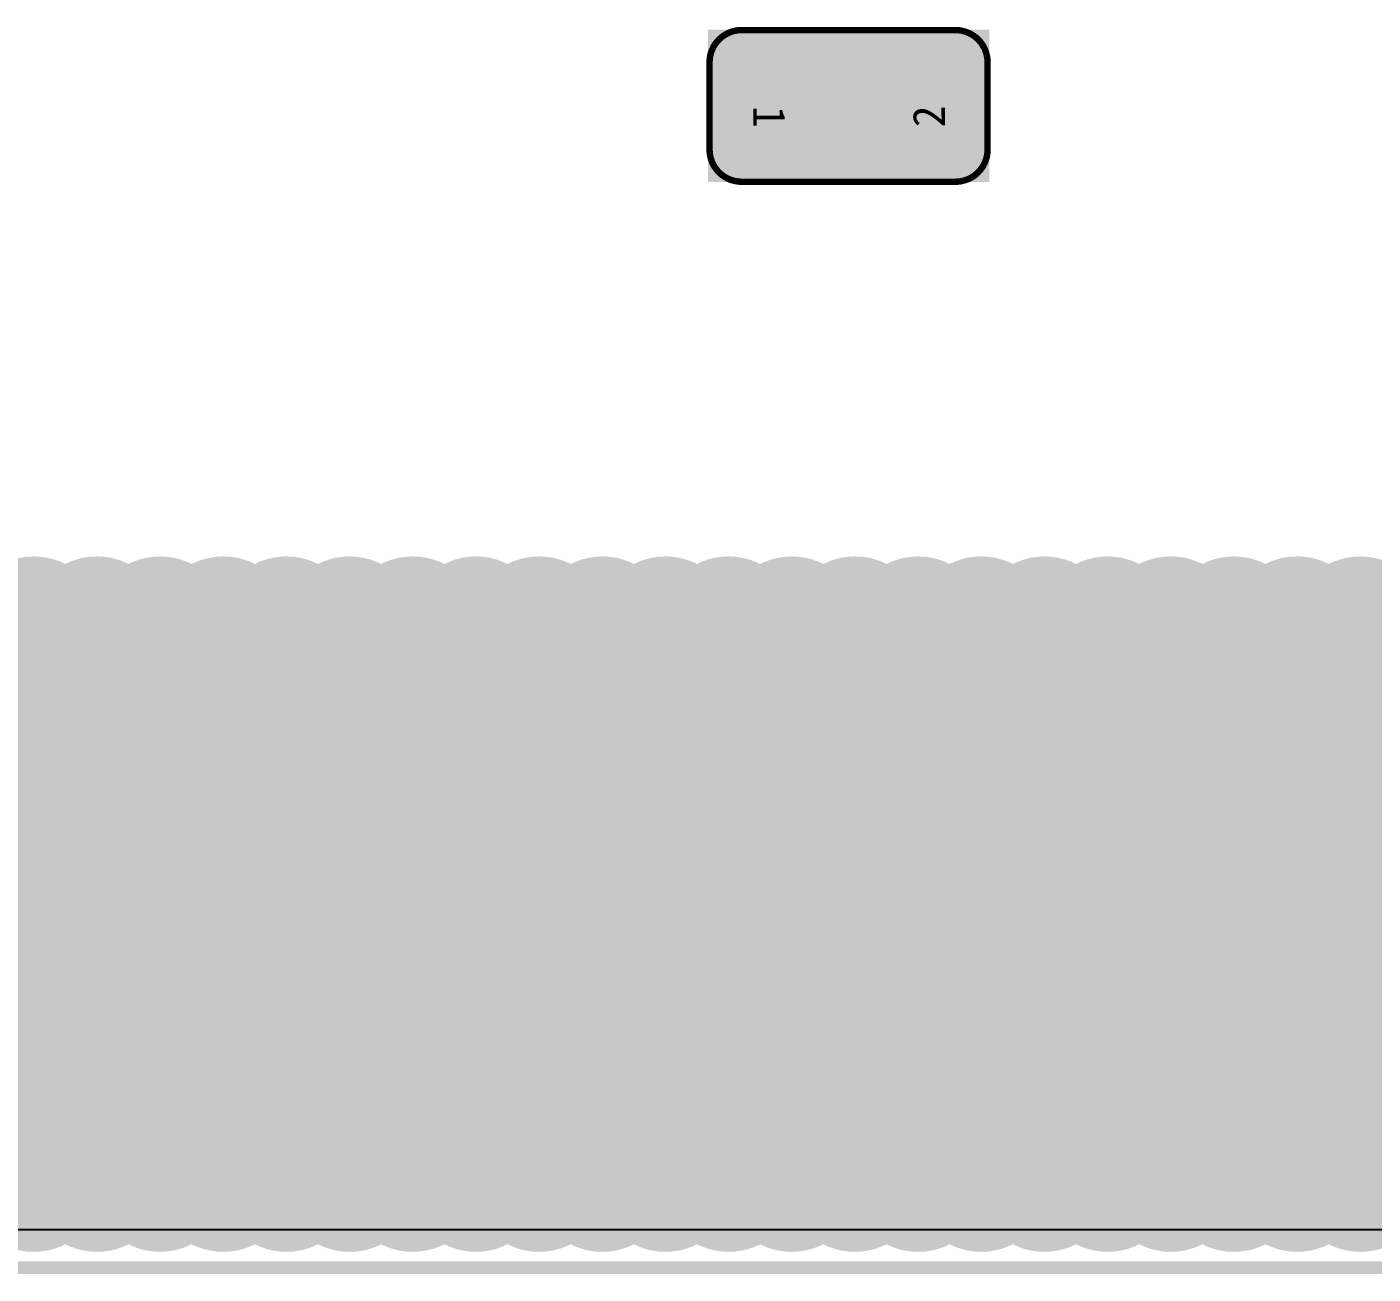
# Model space of a CAD drawing. Header units: millimetres. Extents: x 7.33 to 10.08, y 7.01 to 8.78.
# Drawn here: x 8.2255 to 8.4352, y 7.0099 to 7.2043 of the extents above; entities that cross this region are included whole.
import ezdxf

# ---------------------------------------------------------------- set-up
doc = ezdxf.new("R2010")
doc.units = ezdxf.units.MM
doc.header["$MEASUREMENT"] = 0
for name, color, linetype in [('BottomLayer', 5, 'Continuous'), ('BottomPaste', 16, 'Continuous'), ('BottomSolder', 6, 'Continuous'), ('KeepOutLayer', 6, 'Continuous'), ('Mechanical20', 56, 'Continuous'), ('MidLayer5', 130, 'Continuous'), ('MidLayer6', 216, 'Continuous'), ('TopLayer', 1, 'Continuous'), ('TopOverlay', 2, 'Continuous'), ('TopPaste', 8, 'Continuous'), ('TopSolder', 216, 'Continuous')]:
    doc.layers.add(name, color=color, linetype=linetype)

# ---------------------------------------------------------------- blocks, each defined once
blk = doc.blocks.new('DDR4_260P_4_0H_PLUG_4')
at = {"layer": 'BottomLayer', "const_width": 0.01378}
for points in [[(-0.47736, 0.05906), (-0.47736, -0.02756)], [(-0.45768, 0.05906), (-0.45768, -0.02756)], [(-0.43799, 0.05906), (-0.43799, -0.02756)], [(-0.41831, 0.05906), (-0.41831, -0.02756)], [(-0.39862, 0.05906), (-0.39862, -0.02756)], [(-0.37894, 0.05906), (-0.37894, -0.02756)], [(-0.35925, 0.05906), (-0.35925, -0.02756)], [(-0.33957, 0.05906), (-0.33957, -0.02756)], [(-0.31988, 0.05906), (-0.31988, -0.02756)], [(-0.3002, 0.05906), (-0.3002, -0.02756)], [(-0.28051, 0.05906), (-0.28051, -0.02756)]]:
    blk.add_lwpolyline(points, dxfattribs=at)
at = {"layer": 'BottomLayer', "const_width": 0.00689}
for points in [[(-0.48081, 0.05906, 1), (-0.47392, 0.05906, 1)], [(-0.46112, 0.05906, 1), (-0.45423, 0.05906, 1)], [(-0.44144, 0.05906, 1), (-0.43455, 0.05906, 1)], [(-0.42175, 0.05906, 1), (-0.41486, 0.05906, 1)], [(-0.40207, 0.05906, 1), (-0.39518, 0.05906, 1)], [(-0.38238, 0.05906, 1), (-0.37549, 0.05906, 1)], [(-0.3627, 0.05906, 1), (-0.35581, 0.05906, 1)], [(-0.34301, 0.05906, 1), (-0.33612, 0.05906, 1)], [(-0.32333, 0.05906, 1), (-0.31644, 0.05906, 1)], [(-0.30364, 0.05906, 1), (-0.29675, 0.05906, 1)], [(-0.28396, 0.05906, 1), (-0.27707, 0.05906, 1)], [(-0.48081, -0.02756, 1), (-0.47392, -0.02756, 1)], [(-0.46112, -0.02756, 1), (-0.45423, -0.02756, 1)], [(-0.44144, -0.02756, 1), (-0.43455, -0.02756, 1)], [(-0.42175, -0.02756, 1), (-0.41486, -0.02756, 1)], [(-0.40207, -0.02756, 1), (-0.39518, -0.02756, 1)], [(-0.38238, -0.02756, 1), (-0.37549, -0.02756, 1)], [(-0.3627, -0.02756, 1), (-0.35581, -0.02756, 1)], [(-0.34301, -0.02756, 1), (-0.33612, -0.02756, 1)], [(-0.32333, -0.02756, 1), (-0.31644, -0.02756, 1)], [(-0.30364, -0.02756, 1), (-0.29675, -0.02756, 1)], [(-0.28396, -0.02756, 1), (-0.27707, -0.02756, 1)]]:
    blk.add_lwpolyline(points, format="xyb", close=True, dxfattribs=at)
at = {"layer": 'BottomPaste', "const_width": 0.01378}
for points in [[(-0.47736, 0.05906), (-0.47736, -0.02756)], [(-0.45768, 0.05906), (-0.45768, -0.02756)], [(-0.43799, 0.05906), (-0.43799, -0.02756)], [(-0.41831, 0.05906), (-0.41831, -0.02756)], [(-0.39862, 0.05906), (-0.39862, -0.02756)], [(-0.37894, 0.05906), (-0.37894, -0.02756)], [(-0.35925, 0.05906), (-0.35925, -0.02756)], [(-0.33957, 0.05906), (-0.33957, -0.02756)], [(-0.31988, 0.05906), (-0.31988, -0.02756)], [(-0.3002, 0.05906), (-0.3002, -0.02756)], [(-0.28051, 0.05906), (-0.28051, -0.02756)]]:
    blk.add_lwpolyline(points, dxfattribs=at)
at = {"layer": 'BottomPaste', "const_width": 0.00689}
for points in [[(-0.48081, 0.05906, 1), (-0.47392, 0.05906, 1)], [(-0.46112, 0.05906, 1), (-0.45423, 0.05906, 1)], [(-0.44144, 0.05906, 1), (-0.43455, 0.05906, 1)], [(-0.42175, 0.05906, 1), (-0.41486, 0.05906, 1)], [(-0.40207, 0.05906, 1), (-0.39518, 0.05906, 1)], [(-0.38238, 0.05906, 1), (-0.37549, 0.05906, 1)], [(-0.3627, 0.05906, 1), (-0.35581, 0.05906, 1)], [(-0.34301, 0.05906, 1), (-0.33612, 0.05906, 1)], [(-0.32333, 0.05906, 1), (-0.31644, 0.05906, 1)], [(-0.30364, 0.05906, 1), (-0.29675, 0.05906, 1)], [(-0.28396, 0.05906, 1), (-0.27707, 0.05906, 1)], [(-0.48081, -0.02756, 1), (-0.47392, -0.02756, 1)], [(-0.46112, -0.02756, 1), (-0.45423, -0.02756, 1)], [(-0.44144, -0.02756, 1), (-0.43455, -0.02756, 1)], [(-0.42175, -0.02756, 1), (-0.41486, -0.02756, 1)], [(-0.40207, -0.02756, 1), (-0.39518, -0.02756, 1)], [(-0.38238, -0.02756, 1), (-0.37549, -0.02756, 1)], [(-0.3627, -0.02756, 1), (-0.35581, -0.02756, 1)], [(-0.34301, -0.02756, 1), (-0.33612, -0.02756, 1)], [(-0.32333, -0.02756, 1), (-0.31644, -0.02756, 1)], [(-0.30364, -0.02756, 1), (-0.29675, -0.02756, 1)], [(-0.28396, -0.02756, 1), (-0.27707, -0.02756, 1)]]:
    blk.add_lwpolyline(points, format="xyb", close=True, dxfattribs=at)
at = {"layer": 'BottomSolder', "const_width": 0.02178}
for points in [[(-0.47736, 0.05906), (-0.47736, -0.02756)], [(-0.45768, 0.05906), (-0.45768, -0.02756)], [(-0.43799, 0.05906), (-0.43799, -0.02756)], [(-0.41831, 0.05906), (-0.41831, -0.02756)], [(-0.39862, 0.05906), (-0.39862, -0.02756)], [(-0.37894, 0.05906), (-0.37894, -0.02756)], [(-0.35925, 0.05906), (-0.35925, -0.02756)], [(-0.33957, 0.05906), (-0.33957, -0.02756)], [(-0.31988, 0.05906), (-0.31988, -0.02756)], [(-0.3002, 0.05906), (-0.3002, -0.02756)], [(-0.28051, 0.05906), (-0.28051, -0.02756)], [(-0.26083, 0.05906), (-0.26083, -0.02756)]]:
    blk.add_lwpolyline(points, dxfattribs=at)
at = {"layer": 'BottomSolder', "const_width": 0.01089}
for points in [[(-0.48281, 0.05906, 1), (-0.47192, 0.05906, 1)], [(-0.46312, 0.05906, 1), (-0.45223, 0.05906, 1)], [(-0.44344, 0.05906, 1), (-0.43255, 0.05906, 1)], [(-0.42375, 0.05906, 1), (-0.41286, 0.05906, 1)], [(-0.40407, 0.05906, 1), (-0.39318, 0.05906, 1)], [(-0.38438, 0.05906, 1), (-0.37349, 0.05906, 1)], [(-0.3647, 0.05906, 1), (-0.35381, 0.05906, 1)], [(-0.34501, 0.05906, 1), (-0.33412, 0.05906, 1)], [(-0.32533, 0.05906, 1), (-0.31444, 0.05906, 1)], [(-0.30564, 0.05906, 1), (-0.29475, 0.05906, 1)], [(-0.28596, 0.05906, 1), (-0.27507, 0.05906, 1)], [(-0.26627, 0.05906, 1), (-0.25538, 0.05906, 1)], [(-0.48281, -0.02756, 1), (-0.47192, -0.02756, 1)], [(-0.46312, -0.02756, 1), (-0.45223, -0.02756, 1)], [(-0.44344, -0.02756, 1), (-0.43255, -0.02756, 1)], [(-0.42375, -0.02756, 1), (-0.41286, -0.02756, 1)], [(-0.40407, -0.02756, 1), (-0.39318, -0.02756, 1)], [(-0.38438, -0.02756, 1), (-0.37349, -0.02756, 1)], [(-0.3647, -0.02756, 1), (-0.35381, -0.02756, 1)], [(-0.34501, -0.02756, 1), (-0.33412, -0.02756, 1)], [(-0.32533, -0.02756, 1), (-0.31444, -0.02756, 1)], [(-0.30564, -0.02756, 1), (-0.29475, -0.02756, 1)], [(-0.28596, -0.02756, 1), (-0.27507, -0.02756, 1)], [(-0.26627, -0.02756, 1), (-0.25538, -0.02756, 1)]]:
    blk.add_lwpolyline(points, format="xyb", close=True, dxfattribs=at)
at = {"layer": 'KeepOutLayer', "const_width": 0.00197}
blk.add_lwpolyline([(-1.36296, -0.04093), (0.11655, -0.04093)], dxfattribs=at)
at = {"layer": 'TopLayer', "const_width": 0.01378}
for points in [[(-0.46752, 0.05906), (-0.46752, -0.02756)], [(-0.44783, 0.05906), (-0.44783, -0.02756)], [(-0.42815, 0.05906), (-0.42815, -0.02756)], [(-0.40846, 0.05906), (-0.40846, -0.02756)], [(-0.38878, 0.05906), (-0.38878, -0.02756)], [(-0.36909, 0.05906), (-0.36909, -0.02756)], [(-0.34941, 0.05906), (-0.34941, -0.02756)], [(-0.32972, 0.05906), (-0.32972, -0.02756)], [(-0.31004, 0.05906), (-0.31004, -0.02756)], [(-0.29035, 0.05906), (-0.29035, -0.02756)], [(-0.27067, 0.05906), (-0.27067, -0.02756)]]:
    blk.add_lwpolyline(points, dxfattribs=at)
at = {"layer": 'TopLayer', "const_width": 0.00689}
for points in [[(-0.47096, 0.05906, 1), (-0.46407, 0.05906, 1)], [(-0.45128, 0.05906, 1), (-0.44439, 0.05906, 1)], [(-0.43159, 0.05906, 1), (-0.4247, 0.05906, 1)], [(-0.41191, 0.05906, 1), (-0.40502, 0.05906, 1)], [(-0.39222, 0.05906, 1), (-0.38533, 0.05906, 1)], [(-0.37254, 0.05906, 1), (-0.36565, 0.05906, 1)], [(-0.35285, 0.05906, 1), (-0.34596, 0.05906, 1)], [(-0.33317, 0.05906, 1), (-0.32628, 0.05906, 1)], [(-0.31348, 0.05906, 1), (-0.30659, 0.05906, 1)], [(-0.2938, 0.05906, 1), (-0.28691, 0.05906, 1)], [(-0.27411, 0.05906, 1), (-0.26722, 0.05906, 1)], [(-0.47096, -0.02756, 1), (-0.46407, -0.02756, 1)], [(-0.45128, -0.02756, 1), (-0.44439, -0.02756, 1)], [(-0.43159, -0.02756, 1), (-0.4247, -0.02756, 1)], [(-0.41191, -0.02756, 1), (-0.40502, -0.02756, 1)], [(-0.39222, -0.02756, 1), (-0.38533, -0.02756, 1)], [(-0.37254, -0.02756, 1), (-0.36565, -0.02756, 1)], [(-0.35285, -0.02756, 1), (-0.34596, -0.02756, 1)], [(-0.33317, -0.02756, 1), (-0.32628, -0.02756, 1)], [(-0.31348, -0.02756, 1), (-0.30659, -0.02756, 1)], [(-0.2938, -0.02756, 1), (-0.28691, -0.02756, 1)], [(-0.27411, -0.02756, 1), (-0.26722, -0.02756, 1)]]:
    blk.add_lwpolyline(points, format="xyb", close=True, dxfattribs=at)
at = {"layer": 'TopPaste', "const_width": 0.01378}
for points in [[(-0.46752, 0.05906), (-0.46752, -0.02756)], [(-0.44783, 0.05906), (-0.44783, -0.02756)], [(-0.42815, 0.05906), (-0.42815, -0.02756)], [(-0.40846, 0.05906), (-0.40846, -0.02756)], [(-0.38878, 0.05906), (-0.38878, -0.02756)], [(-0.36909, 0.05906), (-0.36909, -0.02756)], [(-0.34941, 0.05906), (-0.34941, -0.02756)], [(-0.32972, 0.05906), (-0.32972, -0.02756)], [(-0.31004, 0.05906), (-0.31004, -0.02756)], [(-0.29035, 0.05906), (-0.29035, -0.02756)], [(-0.27067, 0.05906), (-0.27067, -0.02756)]]:
    blk.add_lwpolyline(points, dxfattribs=at)
at = {"layer": 'TopPaste', "const_width": 0.00689}
for points in [[(-0.47096, 0.05906, 1), (-0.46407, 0.05906, 1)], [(-0.45128, 0.05906, 1), (-0.44439, 0.05906, 1)], [(-0.43159, 0.05906, 1), (-0.4247, 0.05906, 1)], [(-0.41191, 0.05906, 1), (-0.40502, 0.05906, 1)], [(-0.39222, 0.05906, 1), (-0.38533, 0.05906, 1)], [(-0.37254, 0.05906, 1), (-0.36565, 0.05906, 1)], [(-0.35285, 0.05906, 1), (-0.34596, 0.05906, 1)], [(-0.33317, 0.05906, 1), (-0.32628, 0.05906, 1)], [(-0.31348, 0.05906, 1), (-0.30659, 0.05906, 1)], [(-0.2938, 0.05906, 1), (-0.28691, 0.05906, 1)], [(-0.27411, 0.05906, 1), (-0.26722, 0.05906, 1)], [(-0.47096, -0.02756, 1), (-0.46407, -0.02756, 1)], [(-0.45128, -0.02756, 1), (-0.44439, -0.02756, 1)], [(-0.43159, -0.02756, 1), (-0.4247, -0.02756, 1)], [(-0.41191, -0.02756, 1), (-0.40502, -0.02756, 1)], [(-0.39222, -0.02756, 1), (-0.38533, -0.02756, 1)], [(-0.37254, -0.02756, 1), (-0.36565, -0.02756, 1)], [(-0.35285, -0.02756, 1), (-0.34596, -0.02756, 1)], [(-0.33317, -0.02756, 1), (-0.32628, -0.02756, 1)], [(-0.31348, -0.02756, 1), (-0.30659, -0.02756, 1)], [(-0.2938, -0.02756, 1), (-0.28691, -0.02756, 1)], [(-0.27411, -0.02756, 1), (-0.26722, -0.02756, 1)]]:
    blk.add_lwpolyline(points, format="xyb", close=True, dxfattribs=at)
at = {"layer": 'TopSolder', "const_width": 0.02178}
for points in [[(-0.4872, 0.05906), (-0.4872, -0.02756)], [(-0.46752, 0.05906), (-0.46752, -0.02756)], [(-0.44783, 0.05906), (-0.44783, -0.02756)], [(-0.42815, 0.05906), (-0.42815, -0.02756)], [(-0.40846, 0.05906), (-0.40846, -0.02756)], [(-0.38878, 0.05906), (-0.38878, -0.02756)], [(-0.36909, 0.05906), (-0.36909, -0.02756)], [(-0.34941, 0.05906), (-0.34941, -0.02756)], [(-0.32972, 0.05906), (-0.32972, -0.02756)], [(-0.31004, 0.05906), (-0.31004, -0.02756)], [(-0.29035, 0.05906), (-0.29035, -0.02756)], [(-0.27067, 0.05906), (-0.27067, -0.02756)]]:
    blk.add_lwpolyline(points, dxfattribs=at)
at = {"layer": 'TopSolder', "const_width": 0.01089}
for points in [[(-0.49265, 0.05906, 1), (-0.48176, 0.05906, 1)], [(-0.47296, 0.05906, 1), (-0.46207, 0.05906, 1)], [(-0.45328, 0.05906, 1), (-0.44239, 0.05906, 1)], [(-0.43359, 0.05906, 1), (-0.4227, 0.05906, 1)], [(-0.41391, 0.05906, 1), (-0.40302, 0.05906, 1)], [(-0.39422, 0.05906, 1), (-0.38333, 0.05906, 1)], [(-0.37454, 0.05906, 1), (-0.36365, 0.05906, 1)], [(-0.35485, 0.05906, 1), (-0.34396, 0.05906, 1)], [(-0.33517, 0.05906, 1), (-0.32428, 0.05906, 1)], [(-0.31548, 0.05906, 1), (-0.30459, 0.05906, 1)], [(-0.2958, 0.05906, 1), (-0.28491, 0.05906, 1)], [(-0.27611, 0.05906, 1), (-0.26522, 0.05906, 1)], [(-0.49265, -0.02756, 1), (-0.48176, -0.02756, 1)], [(-0.47296, -0.02756, 1), (-0.46207, -0.02756, 1)], [(-0.45328, -0.02756, 1), (-0.44239, -0.02756, 1)], [(-0.43359, -0.02756, 1), (-0.4227, -0.02756, 1)], [(-0.41391, -0.02756, 1), (-0.40302, -0.02756, 1)], [(-0.39422, -0.02756, 1), (-0.38333, -0.02756, 1)], [(-0.37454, -0.02756, 1), (-0.36365, -0.02756, 1)], [(-0.35485, -0.02756, 1), (-0.34396, -0.02756, 1)], [(-0.33517, -0.02756, 1), (-0.32428, -0.02756, 1)], [(-0.31548, -0.02756, 1), (-0.30459, -0.02756, 1)], [(-0.2958, -0.02756, 1), (-0.28491, -0.02756, 1)], [(-0.27611, -0.02756, 1), (-0.26522, -0.02756, 1)]]:
    blk.add_lwpolyline(points, format="xyb", close=True, dxfattribs=at)
blk = doc.blocks.new('C0201_554')
at = {"layer": 'TopLayer'}
for points in [[(-0.01792, -0.00787), (-0.00375, -0.00787), (-0.01792, 0.00788), (-0.00375, 0.00788)], [(0.00374, -0.00787), (0.01791, -0.00787), (0.00374, 0.00788), (0.01791, 0.00788)]]:
    blk.add_solid(points, dxfattribs=at)
at = {"layer": 'TopOverlay', "const_width": 0.001}
for points in [[(-0.02166, 0.00681, -0.414178), (-0.01666, 0.01182)], [(0.01665, 0.01182, -0.414132), (0.02166, 0.00681)], [(-0.01666, -0.01182, -0.414249), (-0.02166, -0.00681)], [(0.02166, -0.00681, -0.414214), (0.01665, -0.01182)]]:
    blk.add_lwpolyline(points, format="xyb", dxfattribs=at)
for points in [[(-0.01666, 0.01182), (0.01665, 0.01182)], [(-0.02166, -0.00681), (-0.02166, 0.00681)], [(0.02166, -0.00681), (0.02166, 0.00681)], [(-0.01666, -0.01182), (0.01665, -0.01182)]]:
    blk.add_lwpolyline(points, dxfattribs=at)
at = {"layer": 'TopOverlay', "const_width": 0.0005}
for points in [[(-0.01691, 0.01182, 1), (-0.01641, 0.01182, 1)], [(-0.01691, 0.01182, 1), (-0.01641, 0.01182, 1)], [(0.0164, 0.01182, 1), (0.0169, 0.01182, 1)], [(0.0164, 0.01182, 1), (0.0169, 0.01182, 1)], [(-0.02191, 0.00681, 1), (-0.02141, 0.00681, 1)], [(-0.02191, 0.00681, 1), (-0.02141, 0.00681, 1)], [(0.02141, 0.00681, 1), (0.02191, 0.00681, 1)], [(0.02141, 0.00681, 1), (0.02191, 0.00681, 1)], [(-0.02191, -0.00681, 1), (-0.02141, -0.00681, 1)], [(-0.02191, -0.00681, 1), (-0.02141, -0.00681, 1)], [(0.02141, -0.00681, 1), (0.02191, -0.00681, 1)], [(0.02141, -0.00681, 1), (0.02191, -0.00681, 1)], [(-0.01691, -0.01182, 1), (-0.01641, -0.01182, 1)], [(-0.01691, -0.01182, 1), (-0.01641, -0.01182, 1)], [(0.0164, -0.01182, 1), (0.0169, -0.01182, 1)], [(0.0164, -0.01182, 1), (0.0169, -0.01182, 1)]]:
    blk.add_lwpolyline(points, format="xyb", close=True, dxfattribs=at)
at = {"layer": 'TopPaste'}
for points in [[(-0.01792, -0.00787), (-0.00375, -0.00787), (-0.01792, 0.00788), (-0.00375, 0.00788)], [(0.00374, -0.00787), (0.01791, -0.00787), (0.00374, 0.00788), (0.01791, 0.00788)]]:
    blk.add_solid(points, dxfattribs=at)
at = {"layer": 'TopSolder'}
for points in [[(-0.02192, -0.01187), (0.00025, -0.01187), (-0.02192, 0.01188), (0.00025, 0.01188)], [(-0.00026, -0.01187), (0.02191, -0.01187), (-0.00026, 0.01188), (0.02191, 0.01188)]]:
    blk.add_solid(points, dxfattribs=at)
at = {"layer": 'Mechanical20'}
for s, rotation, p in [('1', 270, (-0.01484, 0)), ('2', 90, (0.015, -0.00333))]:
    blk.add_text(s, height=0.005, rotation=rotation, dxfattribs=at).set_placement(p)

msp = doc.modelspace()

# ---------------------------------------------------------------- linework, layer by layer
at = {"layer": 'BottomSolder'}
msp.add_solid([(7.33776, 7.01483), (10.07004, 7.01483), (7.33776, 7.11658), (10.07004, 7.11658)], dxfattribs=at)
at = {"layer": 'MidLayer5'}
msp.add_line((8.81607, 7.01683), (7.34437, 7.01683), dxfattribs=at)
at = {"layer": 'MidLayer6'}
msp.add_line((8.81607, 7.01683), (7.34437, 7.01683), dxfattribs=at)
at = {"layer": 'TopSolder'}
msp.add_solid([(7.33776, 7.01483), (10.07004, 7.01483), (7.33776, 7.11523), (10.07004, 7.11523)], dxfattribs=at)

# ---------------------------------------------------------------- block references
for name, p in [('C0201_554', (8.3535, 7.192)), ('DDR4_260P_4_0H_PLUG_4', (8.7039, 7.05183))]:
    msp.add_blockref(name, p)

doc.saveas('drawing.dxf')
